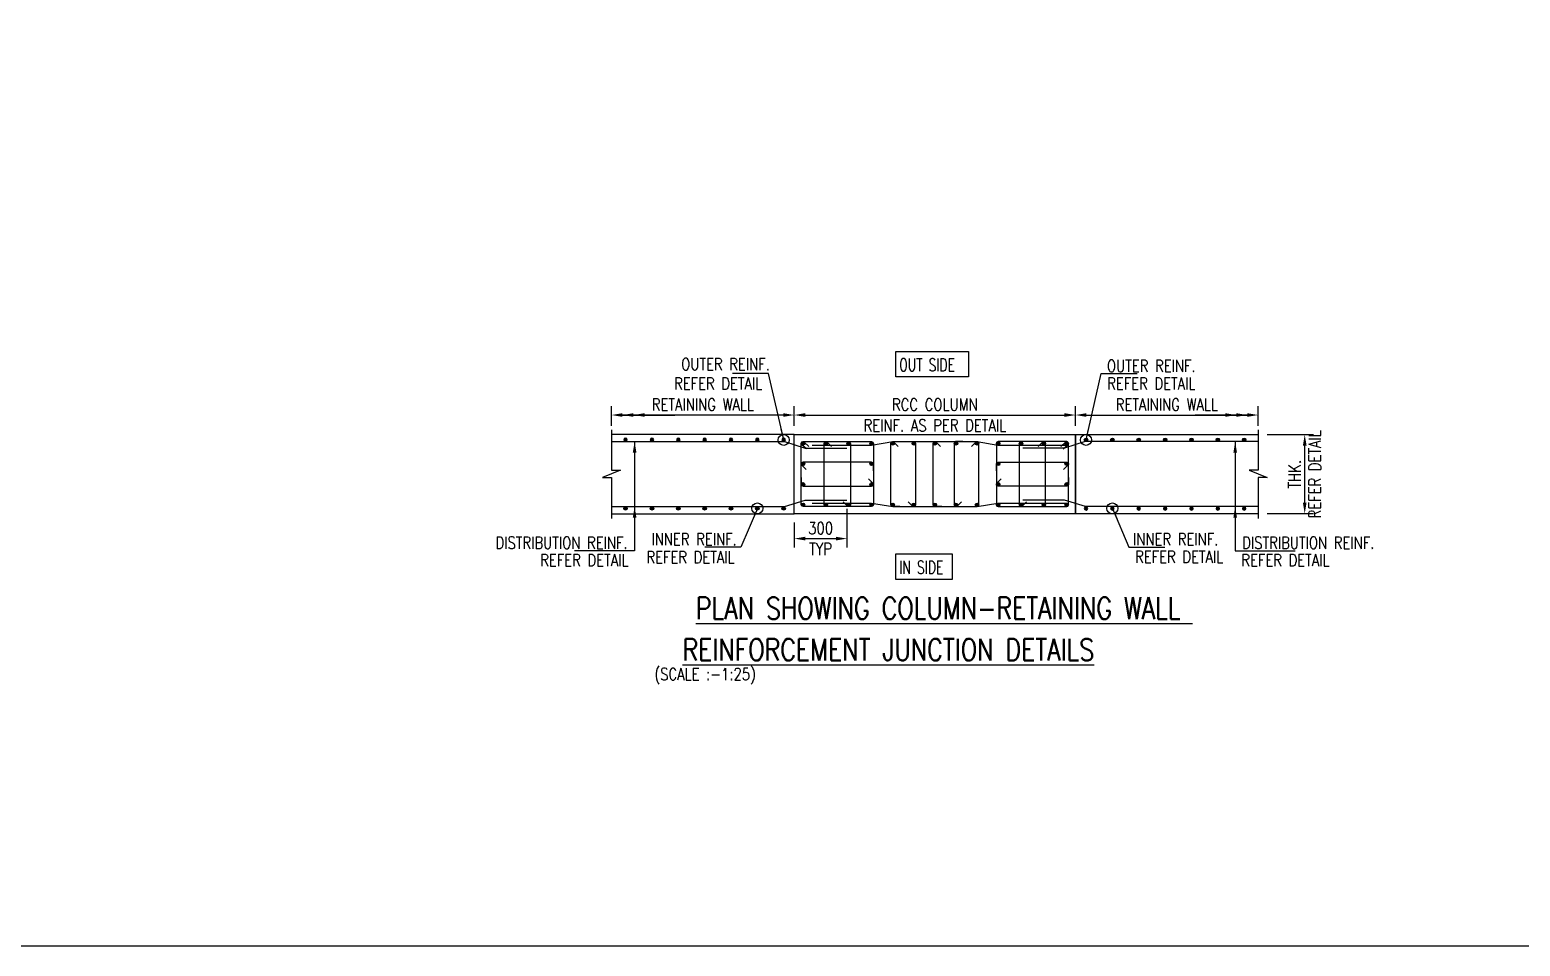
# Model space of a CAD drawing. Extents: x -69352 to 1013721, y -547461 to -186867.
# Drawn here: x 406027 to 439948, y -510011 to -489142 of the extents above; entities that cross this region are included whole.
import ezdxf
from ezdxf.enums import TextEntityAlignment as Align

# ---------------------------------------------------------------- set-up
doc = ezdxf.new("R2010")
doc.units = 0
doc.header["$LTSCALE"] = 500
doc.header["$MEASUREMENT"] = 0
doc.header["$PDMODE"] = 35
doc.header["$PDSIZE"] = -15
doc.layers.get('DEFPOINTS').update_dxf_attribs({"color": 4})
for name, color, linetype in [('S-BRECK LINE', 8, 'Continuous'), ('S-CONCRET LINE', 4, 'Continuous'), ('S-REINFORCEMENT', 6, 'Continuous'), ('S-RETAINING WALL', 6, 'Continuous'), ('S-RETAINING WALL HATCH', 8, 'Continuous'), ('S-STIRRUPS', 2, 'Continuous'), ('S-TEXT', 2, 'Continuous'), ('S-TEXT-1', 4, 'Continuous'), ('S-TEXT-1 @ 1', 4, 'Continuous'), ('S-TITAL', 6, 'Continuous'), ('S-TITIL', 6, 'Continuous'), ('S-WATER PROFING', 9, 'Continuous')]:
    doc.layers.add(name, color=color, linetype=linetype)
doc.styles.add('ROMANS', font='simplex.shx', dxfattribs={"width": 0.8, "height": 275})
doc.dimstyles.new('dim100', dxfattribs={"dimtxt": 250, "dimasz": 250, "dimexe": 200, "dimexo": 200, "dimgap": 100, "dimtad": 1, "dimdec": 0, "dimzin": 0, "dimdsep": 46, "dimtxsty": 'ROMANS', "dimcen": 0, "dimclrd": 5, "dimclre": 5, "dimclrt": 4, "dimadec": 0, "dimazin": 0, "dimtfac": 1, "dimtdec": 0, "dimtix": 1, "dimtofl": 0, "dimtmove": 2, "dimatfit": 3, "dimfxl": 0, "dimtolj": 1, "dimtzin": 0, "dimlwd": -1, "dimlwe": -1, "dimarcsym": 0})
doc.dimstyles.new('dim25', dxfattribs={"dimtxt": 250, "dimasz": 250, "dimexe": 200, "dimexo": 200, "dimgap": 100, "dimtad": 1, "dimdec": 0, "dimlfac": 0.25, "dimzin": 0, "dimdsep": 46, "dimtxsty": 'ROMANS', "dimcen": 0, "dimclrd": 5, "dimclre": 5, "dimclrt": 4, "dimadec": 0, "dimazin": 0, "dimtfac": 1, "dimtdec": 0, "dimtix": 1, "dimtofl": 0, "dimtmove": 2, "dimatfit": 3, "dimfxl": 0, "dimtolj": 1, "dimtzin": 0, "dimlwd": -1, "dimlwe": -1, "dimarcsym": 0})

# ---------------------------------------------------------------- blocks, each defined once
blk = doc.blocks.new('*U1258')
at = {"layer": 'S-REINFORCEMENT', "color": 30, "const_width": 10}
blk.add_lwpolyline([(-5, 0, 1), (5, 0, 1)], format="xyb", close=True, dxfattribs=at)
at = {"layer": 'S-REINFORCEMENT'}
blk.add_circle((0, 0), 10, dxfattribs=at)
blk = doc.blocks.new('*D1260')
at = {"layer": 'DEFPOINTS', "color": 0}
for p in [(424626, -499850), (423426, -500161), (424626, -500729)]:
    blk.add_point(p, dxfattribs=at)
at = {"layer": 'S-TEXT-1', "color": 5}
for p, q in [((424626, -500050), (424626, -500929)), ((423426, -500361), (423426, -500929)), ((423676, -500729), (424376, -500729))]:
    blk.add_line(p, q, dxfattribs=at)
for points in [[(423676, -500687), (423676, -500771), (423426, -500729)], [(424376, -500771), (424376, -500687), (424626, -500729)]]:
    blk.add_solid(points, dxfattribs=at)
at = {"layer": 'S-TEXT-1', "color": 4, "char_height": 275, "attachment_point": 5, "style": 'ROMANS'}
for s, insert in [('\\A1;300', (424026, -500491)), ('TYP', (424026, -500966))]:
    blk.add_mtext(s, dxfattribs=dict(at, insert=insert))
blk = doc.blocks.new('*U1259')
at = {"layer": 'S-BRECK LINE'}
blk.add_lwpolyline([(-1343, 0), (-113, 0), (-113, -275), (113, 275), (113, 0), (1357, 0)], dxfattribs=at)
blk = doc.blocks.new('*D1261')
at = {"layer": 'DEFPOINTS', "color": 0}
for p in [(429826, -497915), (423426, -498361), (429826, -498361)]:
    blk.add_point(p, dxfattribs=at)
at = {"layer": 'S-TEXT-1', "color": 5}
for p, q in [((423426, -498161), (423426, -497715)), ((423676, -497915), (429576, -497915)), ((429826, -498161), (429826, -497715))]:
    blk.add_line(p, q, dxfattribs=at)
for points in [[(423676, -497873), (423676, -497957), (423426, -497915)], [(429576, -497957), (429576, -497873), (429826, -497915)]]:
    blk.add_solid(points, dxfattribs=at)
at = {"layer": 'S-TEXT-1', "color": 4, "char_height": 275, "attachment_point": 5, "rotation": 0, "style": 'ROMANS'}
for s, insert in [('\\A1;RCC COLUMN', (426626, -497677)), ('REINF. AS PER DETAIL', (426626, -498152))]:
    blk.add_mtext(s, dxfattribs=dict(at, insert=insert))
blk = doc.blocks.new('*D1262')
at = {"layer": 'DEFPOINTS', "color": 0}
for p in [(433986, -498361), (435044, -498361), (433986, -500161)]:
    blk.add_point(p, dxfattribs=at)
at = {"layer": 'S-CONCRET LINE', "color": 5}
for p, q in [((434186, -498361), (435244, -498361)), ((435044, -499911), (435044, -498611)), ((434186, -500161), (435244, -500161))]:
    blk.add_line(p, q, dxfattribs=at)
for points in [[(435086, -498611), (435002, -498611), (435044, -498361)], [(435002, -499911), (435086, -499911), (435044, -500161)]]:
    blk.add_solid(points, dxfattribs=at)
at = {"layer": 'S-CONCRET LINE', "color": 4, "insert": (435044, -499261), "char_height": 275, "attachment_point": 5, "rotation": 90, "style": 'ROMANS'}
blk.add_mtext('\\A1;THK.\\PREFER DETAIL', dxfattribs=at)
blk = doc.blocks.new('*D1263')
at = {"layer": 'DEFPOINTS', "color": 0}
for p in [(419265, -497915), (419265, -498361), (423426, -498361)]:
    blk.add_point(p, dxfattribs=at)
at = {"layer": 'S-TEXT-1', "color": 5}
for p, q in [((419265, -498161), (419265, -497715)), ((423176, -497915), (419515, -497915)), ((423426, -498161), (423426, -497715))]:
    blk.add_line(p, q, dxfattribs=at)
for points in [[(419515, -497873), (419515, -497956), (419265, -497915)], [(423176, -497956), (423176, -497873), (423426, -497915)]]:
    blk.add_solid(points, dxfattribs=at)
at = {"layer": 'S-TEXT-1', "color": 4, "insert": (421346, -497677), "char_height": 275, "attachment_point": 5, "rotation": 360, "style": 'ROMANS'}
blk.add_mtext('\\A1;RETAINING WALL', dxfattribs=at)
blk = doc.blocks.new('*D1264')
at = {"layer": 'DEFPOINTS', "color": 0}
for p in [(433986, -497915), (429826, -498361), (433986, -498361)]:
    blk.add_point(p, dxfattribs=at)
at = {"layer": 'S-TEXT-1', "color": 5}
for p, q in [((429826, -498161), (429826, -497715)), ((430076, -497915), (433736, -497915)), ((433986, -498161), (433986, -497715))]:
    blk.add_line(p, q, dxfattribs=at)
for points in [[(430076, -497873), (430076, -497957), (429826, -497915)], [(433736, -497957), (433736, -497873), (433986, -497915)]]:
    blk.add_solid(points, dxfattribs=at)
at = {"layer": 'S-TEXT-1', "color": 4, "insert": (431906, -497677), "char_height": 275, "attachment_point": 5, "style": 'ROMANS'}
blk.add_mtext('\\A1;RETAINING WALL', dxfattribs=at)

msp = doc.modelspace()

# ---------------------------------------------------------------- linework, layer by layer
at = {"color": 1}
for points in [[(425734.799, -496467.105), (427392.038, -496467.105), (427392.038, -497047.667), (425734.799, -497047.667)], [(425734.799, -501077.105), (427018.538, -501077.105), (427018.538, -501657.667), (425734.799, -501657.667)]]:
    msp.add_lwpolyline(points, close=True, dxfattribs=at)
at = {"layer": 'S-CONCRET LINE'}
msp.add_lwpolyline([(375139, -428771), (495141, -428771), (495141, -510011), (375139, -510011)], close=True, dxfattribs=at)
at = {"layer": 'S-REINFORCEMENT', "color": 8, "const_width": 40}
for points in [[(423605.82, -498561.408, 1), (423645.82, -498561.408, 1)], [(424125.82, -498561.408, 1), (424165.82, -498561.408, 1)], [(424645.82, -498561.408, 1), (424685.82, -498561.408, 1)], [(425165.82, -498561.408, 1), (425205.82, -498561.408, 1)], [(425645.82, -498561.408, -1), (425685.82, -498561.408, -1)], [(426125.82, -498561.408, -1), (426165.82, -498561.408, -1)], [(426605.82, -498561.408, -1), (426645.82, -498561.408, -1)], [(427085.82, -498561.408, -1), (427125.82, -498561.408, -1)], [(427565.82, -498561.408, -1), (427605.82, -498561.408, -1)], [(428085.82, -498561.408, -1), (428045.82, -498561.408, -1)], [(428605.82, -498561.408, -1), (428565.82, -498561.408, -1)], [(429125.82, -498561.408, -1), (429085.82, -498561.408, -1)], [(429645.82, -498561.408, -1), (429605.82, -498561.408, -1)], [(423605.82, -499028.075, 1), (423645.82, -499028.075, 1)], [(425205.82, -499028.075, -1), (425165.82, -499028.075, -1)], [(428045.82, -499028.075, 1), (428085.82, -499028.075, 1)], [(429645.82, -499028.075, -1), (429605.82, -499028.075, -1)], [(423605.82, -499494.741, 1), (423645.82, -499494.741, 1)], [(425205.82, -499494.741, -1), (425165.82, -499494.741, -1)], [(428045.82, -499494.741, 1), (428085.82, -499494.741, 1)], [(429645.82, -499494.741, -1), (429605.82, -499494.741, -1)], [(423605.82, -499961.408, -1), (423645.82, -499961.408, -1)], [(424125.82, -499961.408, -1), (424165.82, -499961.408, -1)], [(424645.82, -499961.408, -1), (424685.82, -499961.408, -1)], [(425165.82, -499961.408, -1), (425205.82, -499961.408, -1)], [(425645.82, -499961.408, 1), (425685.82, -499961.408, 1)], [(426125.82, -499961.408, 1), (426165.82, -499961.408, 1)], [(426605.82, -499961.408, 1), (426645.82, -499961.408, 1)], [(427085.82, -499961.408, 1), (427125.82, -499961.408, 1)], [(427565.82, -499961.408, 1), (427605.82, -499961.408, 1)], [(428085.82, -499961.408, 1), (428045.82, -499961.408, 1)], [(428605.82, -499961.408, 1), (428565.82, -499961.408, 1)], [(429125.82, -499961.408, 1), (429085.82, -499961.408, 1)], [(429645.82, -499961.408, 1), (429605.82, -499961.408, 1)]]:
    msp.add_lwpolyline(points, format="xyb", close=True, dxfattribs=at)
at = {"layer": 'S-REINFORCEMENT', "color": 8}
for centre in [(423625.82, -498561.408), (424145.82, -498561.408), (424665.82, -498561.408), (425185.82, -498561.408), (425665.82, -498561.408), (426145.82, -498561.408), (426625.82, -498561.408), (427105.82, -498561.408), (427585.82, -498561.408), (428065.82, -498561.408), (428585.82, -498561.408), (429105.82, -498561.408), (429625.82, -498561.408), (423625.82, -499028.075), (425185.82, -499028.075), (428065.82, -499028.075), (429625.82, -499028.075), (423625.82, -499494.741), (425185.82, -499494.741), (428065.82, -499494.741), (429625.82, -499494.741), (423625.82, -499961.408), (424145.82, -499961.408), (424665.82, -499961.408), (425185.82, -499961.408), (425665.82, -499961.408), (426145.82, -499961.408), (426625.82, -499961.408), (427105.82, -499961.408), (427585.82, -499961.408), (428065.82, -499961.408), (428585.82, -499961.408), (429105.82, -499961.408), (429625.82, -499961.408)]:
    msp.add_circle(centre, 40, dxfattribs=at)
at = {"layer": 'S-RETAINING WALL', "color": 210}
for points in [[(419265.218, -500161.405), (423425.857, -500161.405), (423425.857, -498361.408), (419265.218, -498361.408)], [(419265.218, -498521.408), (423202.538, -498521.408), (423675.857, -498672.406), (424625.857, -498672.406)], [(433986.458, -498521.408), (430049.139, -498521.408), (429575.82, -498672.406), (428625.82, -498672.406)], [(433986.458, -500161.403), (429825.82, -500161.403), (429825.82, -498361.408), (433986.458, -498361.408)], [(419265.218, -500001.406), (423200.538, -500001.405), (423675.857, -499850.407), (424625.857, -499850.407)], [(433986.458, -500001.405), (430051.139, -500001.405), (429575.82, -499850.407), (428625.82, -499850.407)]]:
    msp.add_lwpolyline(points, dxfattribs=at)
at = {"layer": 'S-STIRRUPS', "color": 8}
for points in [[(423703.131, -498687.213), (423598.688, -498590.799, -0.682723981), (423625.82, -498521.408), (425185.82, -498521.408, -0.414213562), (425225.82, -498561.408), (425225.82, -499961.408, -0.414213562), (425185.82, -500001.408), (423625.82, -500001.408, -0.414213562), (423585.82, -499961.408), (423585.82, -498561.408, -0.653826165), (423652.952, -498532.017), (423757.395, -498628.43)], [(424305.82, -500001.418), (424145.82, -500001.408, -0.414213562), (424105.82, -499961.408), (424105.82, -498561.408, -0.672999167), (424174.478, -498533.502), (424272.462, -498634.128)], [(424505.82, -498521.398), (424665.82, -498521.408, -0.414213562), (424705.82, -498561.408), (424705.82, -499961.408, -0.672999167), (424637.162, -499989.314), (424539.178, -499888.688)], [(425825.82, -500001.418), (425665.82, -500001.408, -0.414213562), (425625.82, -499961.408), (425625.82, -498561.408, -0.672999167), (425694.478, -498533.502), (425792.462, -498634.128)], [(425985.82, -498521.398), (426145.82, -498521.408, -0.414213562), (426185.82, -498561.408), (426185.82, -499961.408, -0.672999167), (426117.162, -499989.314), (426019.178, -499888.688)], [(426785.82, -500001.418), (426625.82, -500001.408, -0.414213562), (426585.82, -499961.408), (426585.82, -498561.408, -0.672999167), (426654.478, -498533.502), (426752.462, -498634.128)], [(427265.82, -498521.398), (427105.82, -498521.408, 0.414213562), (427065.82, -498561.408), (427065.82, -499961.408, 0.672999167), (427134.478, -499989.314), (427232.462, -499888.688)], [(427425.82, -500001.418), (427585.82, -500001.408, 0.414213562), (427625.82, -499961.408), (427625.82, -498561.408, 0.672999167), (427557.162, -498533.502), (427459.178, -498634.128)], [(429548.509, -498687.213), (429652.952, -498590.799, 0.682723981), (429625.82, -498521.408), (428065.82, -498521.408, 0.414213562), (428025.82, -498561.408), (428025.82, -499961.408, 0.414213562), (428065.82, -500001.408), (429625.82, -500001.408, 0.414213562), (429665.82, -499961.408), (429665.82, -498561.408, 0.653826165), (429598.688, -498532.017), (429494.245, -498628.43)], [(428745.82, -498521.398), (428585.82, -498521.408, 0.414213562), (428545.82, -498561.408), (428545.82, -499961.408, 0.672999167), (428614.478, -499989.314), (428712.462, -499888.688)], [(428945.82, -500001.418), (429105.82, -500001.408, 0.414213562), (429145.82, -499961.408), (429145.82, -498561.408, 0.672999167), (429077.162, -498533.502), (428979.178, -498634.128)], [(425225.83, -499188.075), (425225.82, -499028.075, 0.414213562), (425185.82, -498988.075), (423625.82, -498988.075, 0.672999167), (423597.914, -499056.733), (423698.54, -499154.717)], [(428025.81, -499188.075), (428025.82, -499028.075, -0.414213562), (428065.82, -498988.075), (429625.82, -498988.075, -0.672999167), (429653.725, -499056.733), (429553.099, -499154.717)], [(423585.81, -499334.741), (423585.82, -499494.741, 0.414213562), (423625.82, -499534.741), (425185.82, -499534.741, 0.672999167), (425213.725, -499466.083), (425113.099, -499368.099)], [(429665.83, -499334.741), (429665.82, -499494.741, -0.414213562), (429625.82, -499534.741), (428065.82, -499534.741, -0.672999167), (428037.914, -499466.083), (428138.54, -499368.099)]]:
    msp.add_lwpolyline(points, format="xyb", dxfattribs=at)
for points in [[(423834.263, -498601.408), (425185.82, -498601.408), (425665.82, -498521.408), (427585.82, -498521.408), (428059.199, -498600.856), (429625.806, -498601.408)], [(423834.263, -499921.408), (425185.82, -499921.408), (425665.82, -500001.408), (427585.82, -500001.408), (428059.199, -499921.96), (429625.806, -499921.408)]]:
    msp.add_lwpolyline(points, dxfattribs=at)
at = {"layer": 'S-WATER PROFING', "color": 10}
msp.add_lwpolyline([(423425.857, -498361.408), (429825.82, -498361.408), (429825.82, -500161.408), (423425.857, -500161.408)], close=True, dxfattribs=at)

# ---------------------------------------------------------------- block references
at = {"layer": 'S-REINFORCEMENT', "color": 8}
for p, xscale, yscale, zscale, rotation in [((419585.857, -498481.408), -3.999999999999996, 4, 4, 180.0000018340124), ((420185.857, -498481.408), -3.999999999999996, 4, 4, 180.0000018340124), ((420785.857, -498481.408), -3.999999999999996, 4, 4, 180.0000018340124), ((421385.857, -498481.408), -3.999999999999996, 4, 4, 180.0000018340124), ((421985.857, -498481.408), -3.999999999999996, 4, 4, 180.0000018340124), ((422585.857, -498481.408), -3.999999999999996, 4, 4, 180.0000018340124), ((423185.857, -498481.408), -3.999999999999996, 4, 4, 180.0000018340124), ((430065.82, -498481.408), 4, 4, 4, 180), ((430665.82, -498481.408), 4, 4, 4, 180), ((431265.82, -498481.408), 4, 4, 4, 180), ((431865.82, -498481.408), 4, 4, 4, 180), ((432465.82, -498481.408), 4, 4, 4, 180), ((433065.82, -498481.408), 4, 4, 4, 180), ((433665.82, -498481.408), 4, 4, 4, 180), ((419585.857, -500041.403), 3.999999999999996, 3.999999999999996, 3.999999999999996, 1.834012461670684e-06), ((420185.857, -500041.403), 3.999999999999996, 3.999999999999996, 3.999999999999996, 1.834012461670684e-06), ((420785.857, -500041.403), 3.999999999999996, 3.999999999999996, 3.999999999999996, 1.834012461670684e-06), ((421385.857, -500041.403), 3.999999999999996, 3.999999999999996, 3.999999999999996, 1.834012461670684e-06), ((421985.857, -500041.403), 3.999999999999996, 3.999999999999996, 3.999999999999996, 1.834012461670684e-06), ((422585.857, -500041.403), 3.999999999999996, 3.999999999999996, 3.999999999999996, 1.834012461670684e-06), ((423185.857, -500041.403), 3.999999999999996, 3.999999999999996, 3.999999999999996, 1.834012461670684e-06)]:
    msp.add_blockref('*U1258', p, dxfattribs=dict(at, xscale=xscale, yscale=yscale, zscale=zscale, rotation=rotation))
at = {"layer": 'S-REINFORCEMENT', "color": 8, "xscale": -4, "yscale": 4, "zscale": 4}
for p in [(430065.82, -500041.403), (430665.82, -500041.403), (431265.82, -500041.403), (431865.82, -500041.403), (432465.82, -500041.403), (433065.82, -500041.403), (433665.82, -500041.403)]:
    msp.add_blockref('*U1258', p, dxfattribs=at)
at = {"layer": 'S-RETAINING WALL HATCH', "yscale": 0.75, "zscale": 0.75}
for p, xscale, rotation in [((419265.218, -499256.092), -0.75, 89.99999999999962), ((433986.458, -499256.092), 0.75, 270.0000000000002)]:
    msp.add_blockref('*U1259', p, dxfattribs=dict(at, xscale=xscale, rotation=rotation))

# ---------------------------------------------------------------- texts
at = {"layer": 'S-TEXT', "insert": (421396.639, -503676.799), "char_height": 275, "width": 17765, "attachment_point": 2, "style": 'ROMANS'}
msp.add_mtext('(SCALE :-1:25)', dxfattribs=at)
at = {"layer": 'S-TEXT-1 @ 1', "style": 'ROMANS', "width": 0.8}
for s, p in [('OUTER REINF.', (421860.706, -496756.255, 298123.8)), ('OUTER REINF.', (431551.47, -496796.756, 298123.8)), ('REFER DETAIL', (421693.47, -497197.756, 298123.8)), ('REFER DETAIL', (431551.47, -497197.756, 298123.8)), ('INNER REINF.', (421145.206, -500744.06, 298123.8)), ('INNER REINF.', (432106.47, -500744.06, 298123.8)), ('DISTRIBUTION REINF.', (418128.605, -500822.56, 298123.8)), ('REFER DETAIL', (432187.369, -501141.255, 298123.8)), ('DISTRIBUTION REINF.', (435124.47, -500822.56, 298123.8)), ('REFER DETAIL', (418648.206, -501219.755, 298123.8)), ('REFER DETAIL', (421064.47, -501154.255, 298123.8)), ('REFER DETAIL', (434604.869, -501219.755, 298123.8))]:
    msp.add_text(s, height=275, dxfattribs=at).set_placement(p, align=Align.MIDDLE)
at = {"layer": 'S-TITAL', "style": 'ROMANS', "width": 0.8}
for s, p in [('%%UPLAN SHOWING COLUMN-RETAINING WALL ', (426840.432, -502313.504)), ('%%UREINFORCEMENT JUNCTION DETAILS', (425569.432, -503257.504))]:
    msp.add_text(s, height=495, dxfattribs=at).set_placement(p, align=Align.MIDDLE_CENTER)
at = {"layer": 'S-TITIL', "style": 'ROMANS', "width": 0.7}
for s, p in [('OUT SIDE', (425816.183, -496917.898)), ('IN SIDE', (425816.183, -501527.898))]:
    msp.add_text(s, height=292.5, dxfattribs=at).set_placement(p)

# ---------------------------------------------------------------- dimensions: what is measured, and where the dimension line sits
at = {"layer": 'S-CONCRET LINE', "color": 2}
dim = msp.add_linear_dim(base=(435044.038, -498361.408), p1=(433986.458, -500161.403), p2=(433986.458, -498361.408), angle=90, text='THK.\\XREFER DETAIL', dimstyle='dim100', override={"dimfxl": 0.18, "dimarcsym": 1}, dxfattribs=at)
dim.commit()
dim.dimension.update_dxf_attribs({"geometry": '*D1262', "text_midpoint": (435044.038, -499261.406), "dimtype": 161})
at = {"layer": 'S-TEXT-1'}
for p1, p2, distance, text, picture, middle in [((423425.857, -498361.408), (419265.218, -498361.408), -446.721, 'RETAINING WALL', '*D1263', (421345.538, -497677.187)), ((423425.857, -498361.408), (429825.82, -498361.408), 446.501, 'RCC COLUMN\\XREINF. AS PER DETAIL', '*D1261', (426625.838, -497914.907)), ((429825.82, -498361.408), (433986.458, -498361.408), 446.501, 'RETAINING WALL', '*D1264', (431906.139, -497677.407))]:
    dim = msp.add_aligned_dim(p1=p1, p2=p2, distance=distance, text=text, dimstyle='dim100', override={"dimarcsym": 1}, dxfattribs=at)
    dim.commit()
    dim.dimension.update_dxf_attribs({"geometry": picture, "text_midpoint": middle})
dim = msp.add_linear_dim(base=(424625.857, -500728.907), p1=(423425.857, -500161.408), p2=(424625.857, -499850.407), text='<>\\XTYP', dimstyle='dim25', dxfattribs=at)
dim.commit()
dim.dimension.update_dxf_attribs({"geometry": '*D1260', "text_midpoint": (424025.857, -500728.907)})

# ---------------------------------------------------------------- leaders
at = {"layer": 'S-REINFORCEMENT', "color": 3, "lineweight": 50}
for points, override in [([(423185.857, -498481.408), (422837.139, -496968.909), (422021.139, -496968.909)], {"dimgap": 100, "dimtad": 0, "dimldrblk": 'Origin', "dimarcsym": 1}), ([(430065.82, -498481.408), (430414.538, -496968.909), (431230.538, -496968.909)], {"dimgap": 100, "dimtad": 0, "dimldrblk": 'Origin', "dimarcsym": 1}), ([(419515.218, -497914.687), (420581.538, -497914.687)], {"dimgap": 100, "dimtad": 0, "dimarcsym": 1}), ([(419768.038, -497914.687), (420705.038, -497914.687)], {"dimgap": 100, "dimtad": 0, "dimarcsym": 1}), ([(433483.639, -497914.907), (432546.639, -497914.907)], {"dimgap": 100, "dimtad": 0, "dimarcsym": 1}), ([(433736.458, -497914.907), (432670.139, -497914.907)], {"dimgap": 100, "dimtad": 0, "dimarcsym": 1}), ([(419792.038, -498521.408), (419792.038, -501003.907), (418601.538, -501003.907)], {"dimgap": 100, "dimtad": 0, "dimarcsym": 1}), ([(433461.038, -498521.408), (433461.038, -501003.907), (434651.538, -501003.907)], {"dimgap": 100, "dimtad": 0, "dimarcsym": 1}), ([(422585.857, -500041.403), (422208.139, -500925.407), (421392.139, -500925.407)], {"dimtad": 0, "dimldrblk": 'Origin', "dimarcsym": 1}), ([(430665.82, -500041.403), (431043.538, -500925.407), (431859.538, -500925.407)], {"dimtad": 0, "dimldrblk": 'Origin', "dimarcsym": 1}), ([(419792.038, -500001.405), (419792.038, -501003.907), (418423.038, -501003.907)], {"dimgap": 100, "dimtad": 0, "dimarcsym": 1}), ([(433461.038, -500001.405), (433461.038, -501003.907), (434830.038, -501003.907)], {"dimgap": 100, "dimtad": 0, "dimarcsym": 1})]:
    msp.add_leader(points, dimstyle='dim100', override=override, dxfattribs=at)

doc.saveas('drawing.dxf')
